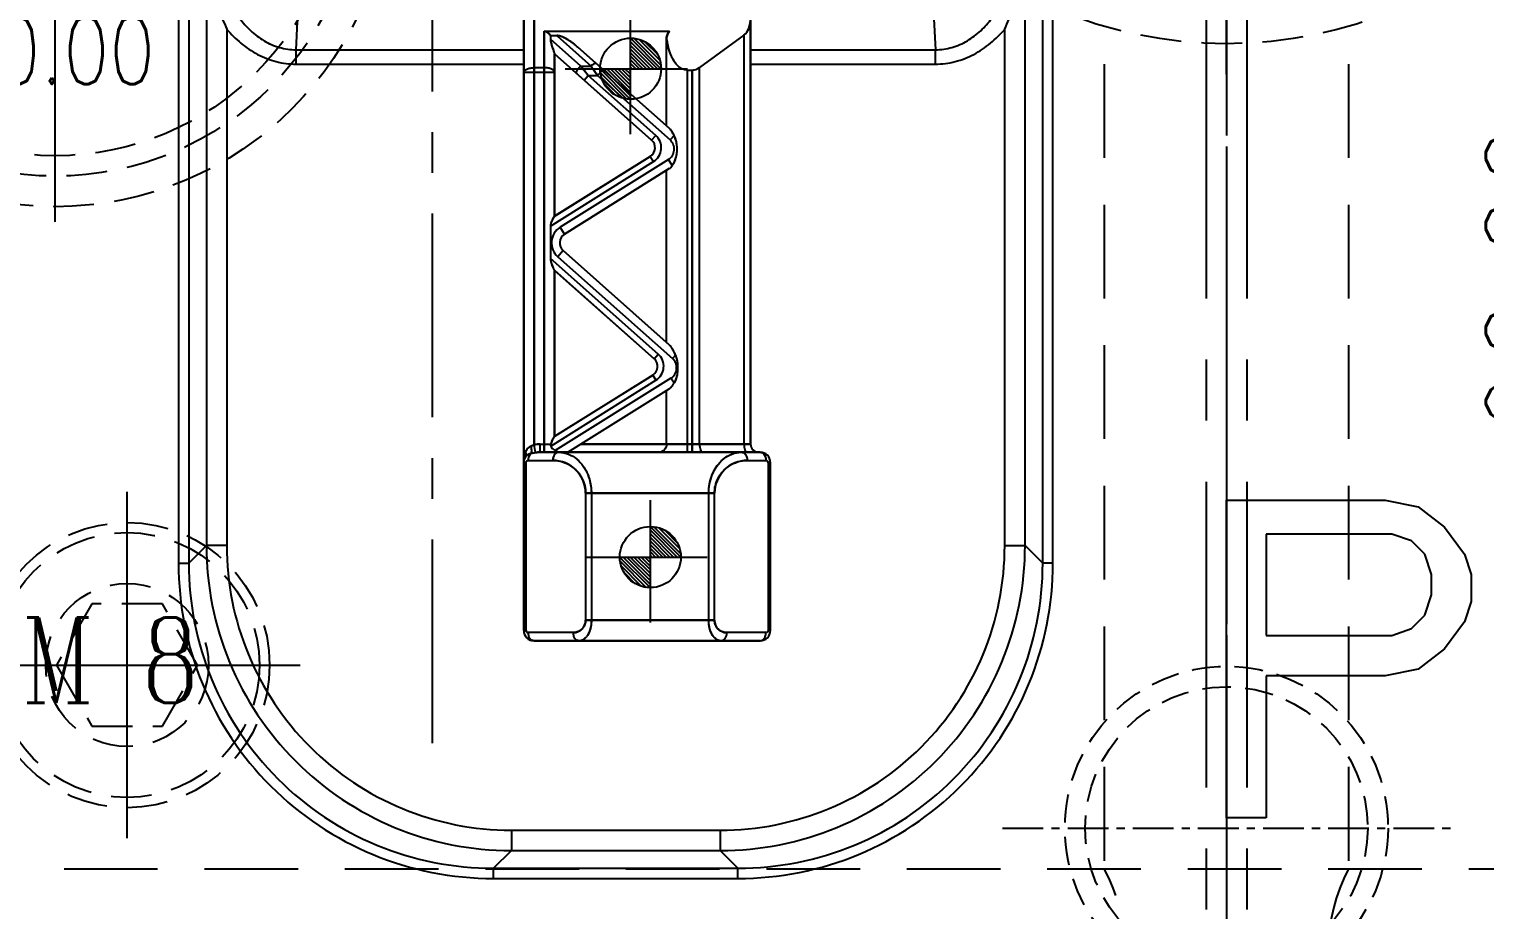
# Model space of a CAD drawing. Header units: millimetres. Extents: x 27275 to 28529, y -21406 to -20519.
# Drawn here: x 27836.5 to 27908, y -20907.3 to -20864.1 of the extents above; entities that cross this region are included whole.
import ezdxf

# ---------------------------------------------------------------- set-up
doc = ezdxf.new("R2010")
doc.units = ezdxf.units.MM
doc.header["$LTSCALE"] = 8
for name, pattern in [('CENTER', [2, 1.25, -0.25, 0.25, -0.25]), ('CENTER2', [1.125, 0.75, -0.125, 0.125, -0.125]), ('HIDDEN', [0.375, 0.25, -0.125])]:
    doc.linetypes.add(name, pattern=pattern)
doc.layers.get('DEFPOINTS').update_dxf_attribs({"color": 6})
for name, color, linetype in [('Cav-cor', 30, 'Continuous'), ('CL', 1, 'Continuous'), ('PIN', 5, 'Continuous'), ('PRODUCT', 1, 'Continuous'), ('SCREW', 52, 'HIDDEN'), ('SP', 3, 'Continuous'), ('WT', 4, 'Continuous')]:
    doc.layers.add(name, color=color, linetype=linetype)
doc.layers.add('dim', color=3, linetype='Continuous', lineweight=15)
doc.styles.add('ROMANC', font='RomanC.ttf', dxfattribs={"width": 0.8, "height": 7})
doc.styles.get("Standard").update_dxf_attribs({"font": 'txt.shx', "width": 0.8, "bigfont": 'chineset.shx'})
doc.dimstyles.new('ISO-25', dxfattribs={"dimtxt": 5, "dimasz": 4, "dimexe": 0.3, "dimexo": 0.3, "dimtad": 0, "dimzin": 1, "dimdsep": 46, "dimtxsty": 'Standard', "dimcen": 0, "dimclrd": 3, "dimclre": 3, "dimclrt": 3, "dimazin": 0, "dimtfac": 1, "dimtofl": 0, "dimtmove": 0, "dimatfit": 0, "dimfxl": 0, "dimarcsym": 0})

# ---------------------------------------------------------------- blocks, each defined once
blk = doc.blocks.new('*D26267')
at = {"layer": 'DEFPOINTS', "color": 0}
for p in [(27815.266, -20887.286), (27975.266, -20887.286), (27975.266, -20984.32)]:
    blk.add_point(p, dxfattribs=at)
at = {"layer": 'dim', "color": 3, "lineweight": -2}
for p, q in [((27815.266, -20887.586), (27815.266, -20984.62)), ((27975.266, -20887.586), (27975.266, -20984.62)), ((27819.266, -20984.32), (27886.307, -20984.32)), ((27971.266, -20984.32), (27904.224, -20984.32))]:
    blk.add_line(p, q, dxfattribs=at)
at = {"layer": 'dim', "color": 3}
for points in [[(27819.266, -20983.653), (27819.266, -20984.987), (27815.266, -20984.32)], [(27971.266, -20984.987), (27971.266, -20983.653), (27975.266, -20984.32)]]:
    blk.add_solid(points, dxfattribs=at)
at = {"layer": 'dim', "color": 3, "insert": (27895.266, -20984.32), "char_height": 5, "attachment_point": 5}
blk.add_mtext('160.00', dxfattribs=at)
blk = doc.blocks.new('*D26672')
at = {"layer": 'DEFPOINTS', "color": 0}
for p in [(27895.266, -20623.786), (27895.266, -20928.786), (28096.266, -20928.786)]:
    blk.add_point(p, dxfattribs=at)
at = {"layer": 'dim', "color": 3, "lineweight": -2}
for p, q in [((27895.566, -20623.786), (28096.566, -20623.786)), ((28096.266, -20627.786), (28096.266, -20766.661)), ((28096.266, -20924.786), (28096.266, -20785.911)), ((27895.566, -20928.786), (28096.566, -20928.786))]:
    blk.add_line(p, q, dxfattribs=at)
at = {"layer": 'dim', "color": 3}
for points in [[(28096.932, -20627.786), (28095.599, -20627.786), (28096.266, -20623.786)], [(28095.599, -20924.786), (28096.932, -20924.786), (28096.266, -20928.786)]]:
    blk.add_solid(points, dxfattribs=at)
at = {"layer": 'dim', "color": 3, "insert": (28096.266, -20776.286), "char_height": 5, "attachment_point": 5, "rotation": 90}
blk.add_mtext('305.00', dxfattribs=at)
blk = doc.blocks.new('cb_8')
at = {"linetype": 'HIDDEN'}
blk.add_circle((0, 0), 7, dxfattribs=at)
at = {"layer": 'SCREW', "linetype": 'CENTER2', "ltscale": 5}
for p, q in [((0, -8.5), (0, 8.5)), ((-8.5, 0), (8.5, 0))]:
    blk.add_line(p, q, dxfattribs=at)
at = {"layer": 'SCREW'}
blk.add_lwpolyline([(-1.732, 3), (-3.464, 0), (-1.732, -3), (1.732, -3), (3.464, 0), (1.732, 3)], close=True, dxfattribs=at)
for radius in [6.5, 4]:
    blk.add_circle((0, 0), radius, dxfattribs=at)
at = {"layer": 'dim', "style": 'ROMANC', "width": 0.8}
blk.add_text('M 8', height=4.1865, dxfattribs=at).set_placement((-5.202, -1.858))
blk = doc.blocks.new('20160825.183103')
at = {"layer": 'SP', "linetype": 'CENTER'}
for p, q in [((0, -23), (0, 23)), ((-23, 0), (23, 0))]:
    blk.add_line(p, q, dxfattribs=at)
at = {"layer": 'SP', "linetype": 'HIDDEN'}
for radius in [21.5, 20, 19]:
    blk.add_circle((0, 0), radius, dxfattribs=at)
at = {"layer": 'SP'}
for s, p in [('S', (-7.275, 2.66)), ('P', (5.184, -8.523))]:
    blk.add_text(s, height=5.481, dxfattribs=at).set_placement(p)
at = {"layer": 'SP', "color": 6, "insert": (-1.7, -11.791), "char_height": 4.375, "attachment_point": 5}
blk.add_mtext('%%c40.00', dxfattribs=at)
blk = doc.blocks.new('20160826.095208')
at = {"layer": 'SP', "linetype": 'CENTER'}
for p, q in [((0, -17.25), (0, 17.25)), ((-17.25, 0), (17.25, 0))]:
    blk.add_line(p, q, dxfattribs=at)
at = {"layer": 'SP', "linetype": 'HIDDEN'}
for radius in [16.5, 15, 14]:
    blk.add_circle((0, 0), radius, dxfattribs=at)
at = {"layer": 'SP'}
for s, p in [('S', (-5.456, 1.995)), ('P', (3.888, -6.392))]:
    blk.add_text(s, height=4.111, dxfattribs=at).set_placement(p)
at = {"layer": 'SP', "color": 6, "insert": (-1.275, -8.844), "char_height": 3.2812, "attachment_point": 5}
blk.add_mtext('Ø30.00', dxfattribs=at)
blk = doc.blocks.new('20160901.112223')
at = {"layer": 'WT', "color": 125, "linetype": 'CENTER', "ltscale": 1.5}
for p, q in [((-1, 10.464), (-1, -82.997)), ((0, 0), (0, -74.997)), ((-2, 0), (-2, -74.997))]:
    blk.add_line(p, q, dxfattribs=at)
at = {"layer": 'WT', "color": 125, "linetype": 'HIDDEN', "ltscale": 2.3}
for p, q in [((-7, 7), (-7, -66.997)), ((5, 7), (5, -66.997))]:
    blk.add_line(p, q, dxfattribs=at)
for centre, start, end in [((-14.5, -70.997), 331.92751, 28.07249), ((12.5, -70.997), 151.92751, 208.07249)]:
    blk.add_arc(centre, 8.5, start, end, dxfattribs=at)
blk = doc.blocks.new('*D27178')
at = {"layer": 'DEFPOINTS', "color": 0}
for p in [(27901.266, -20831.288), (27910.511, -20831.288), (27902.766, -20921.286)]:
    blk.add_point(p, dxfattribs=at)
at = {"layer": 'dim', "color": 3, "lineweight": -2}
for p, q in [((27901.566, -20831.288), (27910.811, -20831.288)), ((27910.511, -20835.288), (27910.511, -20868.662)), ((27910.511, -20917.286), (27910.511, -20883.912)), ((27903.066, -20921.286), (27910.811, -20921.286))]:
    blk.add_line(p, q, dxfattribs=at)
at = {"layer": 'dim', "color": 3}
for points in [[(27911.177, -20835.288), (27909.844, -20835.288), (27910.511, -20831.288)], [(27909.844, -20917.286), (27911.177, -20917.286), (27910.511, -20921.286)]]:
    blk.add_solid(points, dxfattribs=at)
at = {"layer": 'dim', "color": 3, "insert": (27910.511, -20876.287), "char_height": 5, "attachment_point": 5, "rotation": 90}
blk.add_mtext('90.00', dxfattribs=at)

msp = doc.modelspace()

# ---------------------------------------------------------------- hatches: boundary and pattern name
at = {"layer": 'PIN', "linetype": 'Continuous'}
h = msp.add_hatch(dxfattribs=at)
h.set_pattern_fill('ANSI31', color=3, angle=90, style=0)
h.set_pattern_definition([(135, (57184.32352, -41770.2217), (-0.08838834765, -0.08838834765), [])])
h.paths.add_polyline_path([(27865.997, -20866.012), (27864.497, -20866.012, 0.414214), (27865.997, -20867.512)])
h.paths.add_polyline_path([(27865.997, -20864.512), (27865.997, -20866.012), (27867.497, -20866.012, 0.414214)])
h = msp.add_hatch(dxfattribs=at)
h.set_pattern_fill('ANSI31', color=3, angle=90, style=0)
h.set_pattern_definition([(135, (57185.29186, -41794.19526), (-0.08838834765, -0.08838834765), [])])
h.paths.add_polyline_path([(27866.966, -20889.986), (27865.466, -20889.986, 0.414214), (27866.966, -20891.486)])
h.paths.add_polyline_path([(27866.966, -20888.486), (27866.966, -20889.986), (27868.466, -20889.986, 0.414214)])

# ---------------------------------------------------------------- linework, layer by layer
at = {"color": 8, "linetype": 'CENTER', "ltscale": 0.2}
msp.add_line((27884.266, -20903.286), (27906.266, -20903.286), dxfattribs=at)
at = {"color": 8, "linetype": 'HIDDEN', "ltscale": 0.7}
for radius in [7.938, 6.938]:
    msp.add_circle((27895.266, -20903.286), radius, dxfattribs=at)
at = {"layer": 'Cav-cor', "color": 241}
for p, q in [((27861.253, -20884.466), (27861.253, -20825.366)), ((27886.241, -20890.281), (27886.241, -20829.4)), ((27886.74, -20890.281), (27886.74, -20829.4)), ((27871.889, -20884.437), (27871.889, -20834.919)), ((27843.791, -20835.475), (27843.791, -20890.281)), ((27844.29, -20835.475), (27844.29, -20890.281)), ((27860.75, -20893.592), (27860.75, -20837.869)), ((27845.16, -20860.194), (27845.16, -20889.412)), ((27885.372, -20889.412), (27885.372, -20860.194)), ((27849.564, -20865.082), (27849.691, -20862.65)), ((27880.84, -20862.65), (27880.967, -20865.082)), ((27846.158, -20864.07), (27846.158, -20889.412)), ((27861.756, -20864.174), (27867.91, -20864.174)), ((27861.756, -20884.839), (27861.756, -20864.174)), ((27884.373, -20889.412), (27884.373, -20864.07)), ((27862.058, -20864.389), (27862.373, -20864.389)), ((27862.058, -20864.389), (27862.058, -20864.56)), ((27863.548, -20865.882), (27862.058, -20864.56)), ((27862.389, -20864.404), (27864.056, -20865.882)), ((27867.899, -20868.939), (27863.399, -20864.949)), ((27867.765, -20868.82), (27867.765, -20864.529)), ((27871.566, -20864.365), (27869.382, -20865.951)), ((27871.566, -20864.365), (27871.566, -20884.437)), ((27849.564, -20865.082), (27860.75, -20865.082)), ((27849.564, -20865.789), (27849.564, -20865.082)), ((27862.259, -20865.283), (27867.03, -20869.513)), ((27862.259, -20873.257), (27862.259, -20865.283)), ((27871.889, -20865.082), (27880.967, -20865.082)), ((27880.967, -20865.789), (27880.967, -20865.082)), ((27849.564, -20865.789), (27860.75, -20865.789)), ((27862.259, -20866.202), (27860.75, -20866.202)), ((27861.756, -20865.967), (27861.253, -20865.967)), ((27863.548, -20865.882), (27864.056, -20865.882)), ((27863.919, -20866.352), (27863.548, -20865.882)), ((27863.719, -20866.578), (27863.919, -20866.352)), ((27863.919, -20866.352), (27864.374, -20866.352)), ((27867.23, -20869.288), (27863.919, -20866.352)), ((27864.056, -20865.882), (27864.165, -20866.043)), ((27864.165, -20866.043), (27864.374, -20866.352)), ((27864.641, -20866.051), (27864.374, -20866.352)), ((27864.374, -20866.352), (27867.934, -20869.508)), ((27868.771, -20866.077), (27869.022, -20866.077)), ((27868.771, -20866.077), (27868.771, -20884.839)), ((27869.022, -20884.839), (27869.022, -20866.077)), ((27869.382, -20884.437), (27869.382, -20865.951)), ((27871.889, -20865.789), (27880.967, -20865.789)), ((27867.03, -20869.513), (27867.23, -20869.288)), ((27868.13, -20869.287), (27867.934, -20869.508)), ((27862.058, -20873.739), (27867.123, -20870.572)), ((27866.963, -20870.316), (27862.259, -20873.257)), ((27867.854, -20870.471), (27862.536, -20873.795)), ((27866.963, -20870.316), (27867.123, -20870.572)), ((27868.041, -20870.772), (27867.854, -20870.471)), ((27862.75, -20874.137), (27867.899, -20870.917)), ((27867.765, -20879.445), (27867.765, -20871.002)), ((27862.058, -20873.739), (27862.058, -20875.327)), ((27862.75, -20874.137), (27862.536, -20873.795)), ((27862.683, -20874.939), (27862.416, -20875.241)), ((27867.899, -20879.565), (27862.683, -20874.939)), ((27867.351, -20880.02), (27862.058, -20875.327)), ((27862.416, -20875.241), (27868.055, -20880.24)), ((27862.259, -20875.908), (27867.151, -20880.246)), ((27862.259, -20884.065), (27862.259, -20875.908)), ((27867.151, -20880.246), (27867.351, -20880.02)), ((27868.207, -20880.069), (27868.055, -20880.24)), ((27862.077, -20884.534), (27867.244, -20881.305)), ((27867.084, -20881.049), (27862.259, -20884.065)), ((27867.974, -20881.204), (27862.286, -20884.76)), ((27867.084, -20881.049), (27867.244, -20881.305)), ((27868.131, -20881.454), (27867.974, -20881.204)), ((27862.918, -20884.839), (27867.899, -20881.725)), ((27867.765, -20884.437), (27867.765, -20881.81)), ((27861.328, -20884.854), (27861.253, -20884.466)), ((27861.555, -20884.437), (27862.073, -20884.437)), ((27861.555, -20884.839), (27861.555, -20884.437)), ((27861.555, -20884.839), (27872.221, -20884.839)), ((27863.561, -20884.437), (27871.889, -20884.437)), ((27872.292, -20884.839), (27872.362, -20884.839)), ((27860.75, -20885.342), (27860.868, -20885.342)), ((27860.868, -20893.592), (27860.868, -20885.342)), ((27860.968, -20885.242), (27862.176, -20885.242)), ((27871.728, -20885.242), (27872.646, -20885.242)), ((27872.865, -20885.342), (27872.747, -20885.342)), ((27872.747, -20885.342), (27872.747, -20893.592)), ((27872.865, -20893.592), (27872.865, -20885.342)), ((27863.785, -20886.851), (27870.118, -20886.851)), ((27863.785, -20886.851), (27863.785, -20893.089)), ((27864.07, -20886.851), (27864.07, -20893.089)), ((27869.834, -20893.089), (27869.834, -20886.851)), ((27870.118, -20893.089), (27870.118, -20886.851)), ((27895.266, -20887.195), (27903.059, -20887.195)), ((27895.266, -20902.782), (27895.266, -20887.195)), ((27903.059, -20887.195), (27904.683, -20887.526)), ((27904.683, -20887.526), (27905.982, -20888.521)), ((27905.982, -20888.521), (27906.956, -20889.848)), ((27903.384, -20888.853), (27897.214, -20888.853)), ((27897.214, -20888.853), (27897.214, -20893.828)), ((27904.358, -20889.185), (27903.384, -20888.853)), ((27905.008, -20889.848), (27904.358, -20889.185)), ((27844.29, -20890.281), (27845.16, -20889.412)), ((27846.158, -20889.412), (27845.16, -20889.412)), ((27884.373, -20889.412), (27885.372, -20889.412)), ((27885.372, -20889.412), (27886.241, -20890.281)), ((27905.333, -20890.843), (27905.008, -20889.848)), ((27906.956, -20889.848), (27907.281, -20890.843)), ((27843.791, -20890.281), (27844.29, -20890.281)), ((27886.74, -20890.281), (27886.241, -20890.281)), ((27905.333, -20891.838), (27905.333, -20890.843)), ((27907.281, -20890.843), (27907.281, -20892.169)), ((27905.008, -20892.833), (27905.333, -20891.838)), ((27907.281, -20892.169), (27906.956, -20893.164)), ((27904.358, -20893.496), (27905.008, -20892.833)), ((27860.75, -20893.592), (27860.868, -20893.592)), ((27863.785, -20893.089), (27870.118, -20893.089)), ((27872.865, -20893.592), (27872.747, -20893.592)), ((27903.384, -20893.828), (27904.358, -20893.496)), ((27906.956, -20893.164), (27905.982, -20894.491)), ((27863.182, -20893.692), (27860.968, -20893.692)), ((27861.253, -20894.095), (27872.362, -20894.095)), ((27872.646, -20893.692), (27870.722, -20893.692)), ((27897.214, -20893.828), (27903.384, -20893.828)), ((27905.982, -20894.491), (27904.683, -20895.486)), ((27904.683, -20895.486), (27903.059, -20895.818)), ((27903.059, -20895.818), (27897.214, -20895.818)), ((27897.214, -20895.818), (27897.214, -20902.782)), ((27897.214, -20902.782), (27895.266, -20902.782)), ((27860.139, -20903.393), (27870.392, -20903.393)), ((27860.139, -20903.393), (27860.139, -20904.392)), ((27870.392, -20903.393), (27870.392, -20904.392)), ((27859.27, -20905.261), (27860.139, -20904.392)), ((27860.139, -20904.392), (27870.392, -20904.392)), ((27870.392, -20904.392), (27871.261, -20905.261)), ((27859.27, -20905.261), (27871.261, -20905.261)), ((27859.27, -20905.76), (27859.27, -20905.261)), ((27859.27, -20905.76), (27871.261, -20905.76)), ((27871.261, -20905.76), (27871.261, -20905.261))]:
    msp.add_line(p, q, dxfattribs=at)
for centre, radius, start, end in [((27868.268, -20864.529), 0.504, 135.28815, 179.99071), ((27862.99, -20863.726), 0.906, 227.11237, 228.44198), ((27863.047, -20865.15), 0.996, 130.26494, 131.40402), ((27866.697, -20869.89), 0.805, 302.01, 48.43943), ((27866.697, -20869.89), 0.503, 302.01, 48.43943), ((27867.534, -20869.96), 0.604, 302.01, 48.43943), ((27863.016, -20874.563), 0.905, 122.01, 228.43943), ((27863.016, -20874.563), 0.503, 122.01, 228.43943), ((27866.817, -20880.622), 0.805, 302.01, 48.43943), ((27866.817, -20880.622), 0.503, 302.01, 48.43943), ((27867.654, -20880.692), 0.604, 302.01, 48.43943), ((27861.555, -20886.029), 1.592, 89.98875, 100.92743), ((27861.554, -20886.605), 1.766, 89.95869, 97.33101), ((27862.438, -20886.218), 1.382, 68.68735, 70.35079), ((27872.292, -20884.437), 0.402, 180, 270), ((27872.362, -20885.342), 0.503, 0, 90), ((27861.253, -20885.342), 0.503, 145.0484, 167.59073), ((27862.176, -20886.851), 1.609, 359.99535, 90.00313), ((27871.728, -20886.851), 1.61, 89.99845, 180.00307), ((27872.646, -20885.342), 0.101, 0.00283, 89.99717), ((27860.135, -20889.417), 14.975, 179.98348, 270.01652), ((27860.131, -20889.42), 13.973, 179.96887, 270.03113), ((27870.397, -20889.417), 14.975, 269.98349, 0.01651), ((27870.4, -20889.42), 13.973, 269.96887, 0.03113), ((27859.261, -20890.29), 15.47, 179.96876, 270.03124), ((27859.26, -20890.291), 14.969, 179.96145, 270.03855), ((27871.27, -20890.29), 15.47, 269.96877, 0.03123), ((27871.271, -20890.291), 14.969, 269.96146, 0.03854), ((27861.253, -20893.592), 0.503, 180, 270), ((27860.968, -20893.592), 0.101, 180.00152, 269.99848), ((27863.182, -20893.089), 0.604, 270.00014, 0.00012), ((27870.722, -20893.089), 0.604, 179.99989, 269.99988), ((27872.362, -20893.592), 0.503, 270, 0)]:
    msp.add_arc(centre, radius, start, end, dxfattribs=at)
for centre, major_axis, ratio, start_param, end_param in [((27871.386, -20863.477), (0, 0.952), 0.528579, -2.775074, -1.570796), ((27861.756, -20865.251), (0, 1.076), 0.467313, -0.643501, 0), ((27869.022, -20864.174), (0, 1.903), 0.528579, -3.141593, -2.775074)]:
    msp.add_ellipse(centre, major_axis=major_axis, ratio=ratio, start_param=start_param, end_param=end_param, dxfattribs=at)
for points, knots in [([(27845.16, -20860.194), (27845.166, -20860.52), (27845.224, -20861.178), (27845.437, -20862.154), (27845.759, -20863.12), (27846.023, -20863.753), (27846.158, -20864.07)], [0, 0, 0, 0, 0.242981, 0.489906, 0.742611, 1, 1, 1, 1]), ([(27884.373, -20864.07), (27884.509, -20863.753), (27884.772, -20863.12), (27885.094, -20862.154), (27885.308, -20861.178), (27885.365, -20860.52), (27885.372, -20860.194)], [0, 0, 0, 0, 0.257389, 0.510094, 0.757019, 1, 1, 1, 1]), ([(27846.785, -20863.536), (27846.951, -20863.754), (27847.319, -20864.165), (27847.977, -20864.668), (27848.737, -20865.006), (27849.29, -20865.084), (27849.564, -20865.082)], [0, 0, 0, 0, 0.249909, 0.49991, 0.749955, 1, 1, 1, 1]), ([(27880.967, -20865.082), (27881.242, -20865.084), (27881.794, -20865.006), (27882.554, -20864.668), (27883.212, -20864.165), (27883.58, -20863.754), (27883.746, -20863.536)], [0, 0, 0, 0, 0.250045, 0.50009, 0.750091, 1, 1, 1, 1]), ([(27846.158, -20864.07), (27846.371, -20864.32), (27846.837, -20864.786), (27847.656, -20865.342), (27848.579, -20865.705), (27849.237, -20865.789), (27849.564, -20865.789)], [0, 0, 0, 0, 0.250165, 0.500218, 0.750148, 1, 1, 1, 1]), ([(27880.967, -20865.789), (27881.295, -20865.789), (27881.953, -20865.705), (27882.875, -20865.342), (27883.694, -20864.786), (27884.16, -20864.32), (27884.373, -20864.07)], [0, 0, 0, 0, 0.249852, 0.499782, 0.749835, 1, 1, 1, 1]), ([(27862.058, -20864.56), (27862.058, -20864.593), (27862.066, -20864.659), (27862.09, -20864.757), (27862.119, -20864.857), (27862.151, -20864.957), (27862.179, -20865.041), (27862.202, -20865.107), (27862.218, -20865.156), (27862.233, -20865.201), (27862.245, -20865.235), (27862.251, -20865.258), (27862.256, -20865.27), (27862.257, -20865.278), (27862.259, -20865.282)], [0, 0, 0, 0, 0.129728, 0.265177, 0.403844, 0.544652, 0.686229, 0.756356, 0.824893, 0.889717, 0.946262, 0.968513, 0.985243, 1, 1, 1, 1]), ([(27863.399, -20864.949), (27863.327, -20864.886), (27863.178, -20864.763), (27862.94, -20864.599), (27862.727, -20864.484), (27862.547, -20864.415), (27862.452, -20864.394), (27862.404, -20864.391)], [0, 0, 0, 0, 0.249963, 0.499922, 0.749722, 0.874997, 1, 1, 1, 1]), ([(27868.771, -20866.077), (27868.682, -20866.077), (27868.506, -20866.031), (27868.3, -20865.871), (27868.143, -20865.674), (27868.023, -20865.46), (27867.931, -20865.235), (27867.839, -20864.929), (27867.799, -20864.692), (27867.783, -20864.534)], [0, 0, 0, 0, 0.134563, 0.264521, 0.390611, 0.514418, 0.636849, 0.758423, 1, 1, 1, 1]), ([(27860.75, -20866.202), (27860.75, -20866.187), (27860.758, -20866.153), (27860.788, -20866.108), (27860.836, -20866.068), (27860.926, -20866.018), (27861.067, -20865.978), (27861.189, -20865.967), (27861.253, -20865.967)], [0, 0, 0, 0, 0.078301, 0.166406, 0.269824, 0.390246, 0.676405, 1, 1, 1, 1]), ([(27862.259, -20866.202), (27862.259, -20866.187), (27862.251, -20866.153), (27862.221, -20866.108), (27862.173, -20866.068), (27862.083, -20866.018), (27861.942, -20865.978), (27861.82, -20865.967), (27861.756, -20865.967)], [0, 0, 0, 0, 0.078302, 0.166406, 0.269825, 0.390247, 0.676408, 1, 1, 1, 1]), ([(27863.348, -20866.249), (27863.334, -20866.236), (27863.333, -20866.194), (27863.349, -20866.145), (27863.373, -20866.094), (27863.407, -20866.04), (27863.463, -20865.965), (27863.512, -20865.913), (27863.548, -20865.882)], [0, 0, 0, 0, 0.131436, 0.235545, 0.364215, 0.512551, 0.673616, 1, 1, 1, 1]), ([(27864.323, -20865.769), (27864.297, -20865.746), (27864.217, -20865.767), (27864.136, -20865.817), (27864.083, -20865.858), (27864.056, -20865.882)], [0, 0, 0, 0, 0.347076, 0.64166, 1, 1, 1, 1]), ([(27868.13, -20869.287), (27868.095, -20869.22), (27868.041, -20869.123), (27867.962, -20869.008), (27867.921, -20868.959), (27867.899, -20868.939)], [0, 0, 0, 0, 0.543005, 0.789164, 1, 1, 1, 1]), ([(27868.041, -20870.772), (27868.078, -20870.725), (27868.143, -20870.618), (27868.24, -20870.381), (27868.293, -20870.052), (27868.272, -20869.656), (27868.19, -20869.401), (27868.13, -20869.287)], [0, 0, 0, 0, 0.115338, 0.239071, 0.493938, 0.750339, 1, 1, 1, 1]), ([(27867.899, -20870.917), (27867.925, -20870.901), (27867.975, -20870.854), (27868.019, -20870.802), (27868.041, -20870.772)], [0, 0, 0, 0, 0.453108, 1, 1, 1, 1]), ([(27862.249, -20873.263), (27862.245, -20873.265), (27862.238, -20873.273), (27862.221, -20873.295), (27862.199, -20873.333), (27862.17, -20873.387), (27862.14, -20873.448), (27862.111, -20873.514), (27862.076, -20873.609), (27862.058, -20873.686), (27862.058, -20873.739)], [0, 0, 0, 0, 0.024374, 0.060774, 0.159227, 0.279426, 0.412045, 0.552502, 0.698249, 1, 1, 1, 1]), ([(27862.058, -20875.327), (27862.058, -20875.386), (27862.075, -20875.473), (27862.109, -20875.583), (27862.137, -20875.662), (27862.166, -20875.737), (27862.195, -20875.804), (27862.219, -20875.854), (27862.237, -20875.884), (27862.245, -20875.896), (27862.249, -20875.899)], [0, 0, 0, 0, 0.290412, 0.431994, 0.570001, 0.702593, 0.825978, 0.931804, 0.972674, 1, 1, 1, 1]), ([(27868.207, -20880.069), (27868.184, -20880.019), (27868.137, -20879.923), (27868.062, -20879.786), (27867.986, -20879.665), (27867.93, -20879.592), (27867.899, -20879.565)], [0, 0, 0, 0, 0.276071, 0.542148, 0.790202, 1, 1, 1, 1]), ([(27868.131, -20881.454), (27868.195, -20881.357), (27868.291, -20881.135), (27868.323, -20880.836), (27868.322, -20880.594), (27868.308, -20880.413), (27868.273, -20880.236), (27868.232, -20880.123), (27868.207, -20880.069)], [0, 0, 0, 0, 0.243253, 0.495909, 0.622777, 0.749625, 0.875847, 1, 1, 1, 1]), ([(27867.968, -20881.666), (27867.998, -20881.636), (27868.054, -20881.566), (27868.105, -20881.493), (27868.131, -20881.454)], [0, 0, 0, 0, 0.475233, 1, 1, 1, 1]), ([(27867.899, -20881.725), (27867.905, -20881.722), (27867.93, -20881.704), (27867.952, -20881.683), (27867.968, -20881.666)], [0, 0, 0, 0, 0.223477, 1, 1, 1, 1]), ([(27862.249, -20884.071), (27862.242, -20884.075), (27862.229, -20884.093), (27862.209, -20884.123), (27862.186, -20884.165), (27862.152, -20884.229), (27862.111, -20884.32), (27862.084, -20884.396), (27862.073, -20884.437)], [0, 0, 0, 0, 0.059287, 0.15421, 0.272006, 0.403771, 0.69218, 1, 1, 1, 1]), ([(27860.838, -20885.058), (27860.859, -20885.028), (27860.88, -20884.947), (27860.856, -20884.869), (27860.838, -20884.831)], [0, 0, 0, 0, 0.456639, 1, 1, 1, 1]), ([(27860.839, -20884.829), (27860.862, -20884.766), (27860.931, -20884.644), (27861.043, -20884.557), (27861.107, -20884.528)], [0, 0, 0, 0, 0.489126, 1, 1, 1, 1]), ([(27860.84, -20885.055), (27860.855, -20885.033), (27860.93, -20884.949), (27861.039, -20884.904), (27861.121, -20884.885)], [0, 0, 0, 0, 0.235851, 1, 1, 1, 1]), ([(27861.121, -20884.885), (27861.106, -20884.897), (27861.043, -20884.955), (27861.004, -20885.036), (27860.987, -20885.099)], [0, 0, 0, 0, 0.229558, 1, 1, 1, 1]), ([(27861.107, -20884.528), (27861.119, -20884.523), (27861.167, -20884.5), (27861.215, -20884.479), (27861.253, -20884.466)], [0, 0, 0, 0, 0.246083, 1, 1, 1, 1]), ([(27861.121, -20884.885), (27861.13, -20884.866), (27861.139, -20884.817), (27861.14, -20884.697), (27861.123, -20884.598), (27861.107, -20884.528)], [0, 0, 0, 0, 0.170555, 0.404266, 1, 1, 1, 1]), ([(27861.121, -20884.885), (27861.138, -20884.882), (27861.207, -20884.871), (27861.276, -20884.861), (27861.328, -20884.854)], [0, 0, 0, 0, 0.241568, 1, 1, 1, 1]), ([(27862.073, -20884.437), (27862.067, -20884.461), (27862.065, -20884.495), (27862.074, -20884.527), (27862.077, -20884.534)], [0, 0, 0, 0, 0.746741, 1, 1, 1, 1]), ([(27862.077, -20884.534), (27862.087, -20884.558), (27862.138, -20884.65), (27862.219, -20884.72), (27862.286, -20884.76)], [0, 0, 0, 0, 0.25121, 1, 1, 1, 1]), ([(27862.352, -20884.87), (27862.295, -20884.903), (27862.203, -20885.023), (27862.176, -20885.166), (27862.176, -20885.242)], [0, 0, 0, 0, 0.461013, 1, 1, 1, 1]), ([(27862.286, -20884.76), (27862.334, -20884.788), (27862.438, -20884.826), (27862.547, -20884.839), (27862.6, -20884.839)], [0, 0, 0, 0, 0.509803, 1, 1, 1, 1]), ([(27862.46, -20884.839), (27862.451, -20884.839), (27862.413, -20884.842), (27862.376, -20884.856), (27862.352, -20884.87)], [0, 0, 0, 0, 0.244538, 1, 1, 1, 1]), ([(27862.596, -20884.847), (27862.622, -20884.849), (27862.726, -20884.863), (27862.828, -20884.89), (27862.903, -20884.917)], [0, 0, 0, 0, 0.247303, 1, 1, 1, 1]), ([(27862.94, -20884.931), (27863.09, -20884.989), (27863.389, -20885.172), (27863.754, -20885.598), (27864.009, -20886.176), (27864.07, -20886.62), (27864.07, -20886.851)], [0, 0, 0, 0, 0.205253, 0.437581, 0.704708, 1, 1, 1, 1]), ([(27867.765, -20884.437), (27867.765, -20884.545), (27867.685, -20884.738), (27867.501, -20884.839), (27867.421, -20884.839)], [0, 0, 0, 0, 0.575406, 1, 1, 1, 1]), ([(27869.382, -20884.437), (27869.382, -20884.488), (27869.389, -20884.585), (27869.413, -20884.697), (27869.444, -20884.769), (27869.472, -20884.815), (27869.506, -20884.839), (27869.527, -20884.839)], [0, 0, 0, 0, 0.342226, 0.639797, 0.760771, 0.860087, 1, 1, 1, 1]), ([(27869.834, -20886.851), (27869.833, -20886.56), (27869.928, -20886.012), (27870.314, -20885.345), (27870.772, -20884.992), (27871.157, -20884.861), (27871.349, -20884.839), (27871.443, -20884.839)], [0, 0, 0, 0, 0.307489, 0.573463, 0.797554, 0.900293, 1, 1, 1, 1]), ([(27871.443, -20884.839), (27871.481, -20884.839), (27871.562, -20884.864), (27871.62, -20884.923), (27871.644, -20884.957)], [0, 0, 0, 0, 0.471076, 1, 1, 1, 1]), ([(27871.566, -20884.437), (27871.566, -20884.488), (27871.573, -20884.585), (27871.597, -20884.697), (27871.628, -20884.769), (27871.656, -20884.815), (27871.69, -20884.839), (27871.711, -20884.839)], [0, 0, 0, 0, 0.342226, 0.639797, 0.760771, 0.860087, 1, 1, 1, 1]), ([(27871.644, -20884.957), (27871.658, -20884.976), (27871.708, -20885.063), (27871.728, -20885.166), (27871.728, -20885.242)], [0, 0, 0, 0, 0.23556, 1, 1, 1, 1]), ([(27872.47, -20884.87), (27872.527, -20884.903), (27872.619, -20885.023), (27872.646, -20885.166), (27872.646, -20885.242)], [0, 0, 0, 0, 0.461014, 1, 1, 1, 1]), ([(27860.875, -20885.304), (27860.878, -20885.297), (27860.891, -20885.274), (27860.912, -20885.257), (27860.93, -20885.249)], [0, 0, 0, 0, 0.27816, 1, 1, 1, 1]), ([(27864.07, -20893.089), (27864.07, -20893.227), (27864.039, -20893.485), (27863.922, -20893.774), (27863.792, -20893.943), (27863.69, -20894.029), (27863.58, -20894.082), (27863.503, -20894.095), (27863.466, -20894.095)], [0, 0, 0, 0, 0.32434, 0.601843, 0.718202, 0.820922, 0.913284, 1, 1, 1, 1]), ([(27870.437, -20894.095), (27870.4, -20894.095), (27870.323, -20894.082), (27870.214, -20894.029), (27870.112, -20893.943), (27869.981, -20893.774), (27869.865, -20893.485), (27869.834, -20893.227), (27869.834, -20893.089)], [0, 0, 0, 0, 0.086715, 0.179077, 0.281798, 0.398158, 0.675662, 1, 1, 1, 1]), ([(27861.253, -20894.095), (27861.215, -20894.095), (27861.134, -20894.07), (27861.041, -20893.976), (27860.982, -20893.845), (27860.968, -20893.744), (27860.968, -20893.692)], [0, 0, 0, 0, 0.209471, 0.44466, 0.712032, 1, 1, 1, 1]), ([(27863.466, -20894.095), (27863.429, -20894.095), (27863.348, -20894.07), (27863.255, -20893.976), (27863.195, -20893.845), (27863.182, -20893.744), (27863.182, -20893.692)], [0, 0, 0, 0, 0.209467, 0.444656, 0.71203, 1, 1, 1, 1]), ([(27870.437, -20894.095), (27870.475, -20894.095), (27870.556, -20894.07), (27870.649, -20893.976), (27870.708, -20893.845), (27870.722, -20893.744), (27870.722, -20893.692)], [0, 0, 0, 0, 0.209467, 0.444656, 0.71203, 1, 1, 1, 1]), ([(27872.362, -20894.095), (27872.399, -20894.095), (27872.48, -20894.07), (27872.573, -20893.976), (27872.633, -20893.845), (27872.646, -20893.744), (27872.646, -20893.692)], [0, 0, 0, 0, 0.209467, 0.444656, 0.71203, 1, 1, 1, 1]), ([(27872.739, -20893.63), (27872.736, -20893.637), (27872.724, -20893.66), (27872.702, -20893.677), (27872.684, -20893.685)], [0, 0, 0, 0, 0.278121, 1, 1, 1, 1])]:
    msp.add_open_spline(points, degree=3, knots=knots, dxfattribs=at)
for points in [[(27862.404, -20864.391), (27862.394, -20864.39), (27862.384, -20864.389), (27862.373, -20864.389)], [(27860.793, -20884.976), (27860.805, -20884.926), (27860.82, -20884.877), (27860.839, -20884.829)], [(27860.868, -20885.342), (27860.868, -20885.329), (27860.87, -20885.316), (27860.875, -20885.304)], [(27860.93, -20885.249), (27860.942, -20885.244), (27860.955, -20885.242), (27860.968, -20885.242)], [(27860.987, -20885.099), (27860.974, -20885.146), (27860.968, -20885.194), (27860.968, -20885.242)], [(27872.747, -20893.592), (27872.747, -20893.605), (27872.744, -20893.618), (27872.739, -20893.63)], [(27872.684, -20893.685), (27872.672, -20893.69), (27872.659, -20893.692), (27872.646, -20893.692)]]:
    msp.add_open_spline(points, degree=3, dxfattribs=at)
at = {"layer": 'CL', "color": 7, "linetype": 'CENTER', "ltscale": 0.5}
msp.add_line((27895.266, -20576.286), (27895.266, -20976.286), dxfattribs=at)
at = {"layer": 'CL', "color": 6, "linetype": 'CENTER'}
msp.add_line((27856.266, -20899.125), (27856.266, -20785.5), dxfattribs=at)
at = {"layer": 'PIN', "color": 3, "linetype": 'CENTER2'}
for p, q in [((27865.997, -20869.222), (27865.997, -20862.802)), ((27862.787, -20866.012), (27869.207, -20866.012)), ((27866.966, -20893.196), (27866.966, -20886.776)), ((27863.756, -20889.986), (27870.176, -20889.986))]:
    msp.add_line(p, q, dxfattribs=at)
at = {"layer": 'PIN', "color": 3, "linetype": 'Continuous'}
for centre in [(27865.997, -20866.012), (27866.966, -20889.986)]:
    msp.add_circle(centre, 1.5, dxfattribs=at)
at = {"layer": 'PRODUCT'}
for p, q in [((27860.75, -20825.599), (27860.75, -20893.592)), ((27861.253, -20825.366), (27861.253, -20884.466)), ((27871.889, -20834.846), (27871.889, -20884.437)), ((27861.756, -20864.174), (27861.756, -20884.839)), ((27861.756, -20864.174), (27867.91, -20864.174)), ((27862.058, -20864.389), (27862.058, -20864.56)), ((27862.058, -20864.389), (27862.373, -20864.389)), ((27863.548, -20865.882), (27862.058, -20864.56)), ((27862.389, -20864.404), (27864.056, -20865.882)), ((27863.399, -20864.949), (27867.899, -20868.939)), ((27867.765, -20868.82), (27867.765, -20864.529)), ((27871.566, -20864.365), (27869.382, -20865.951)), ((27871.566, -20864.365), (27871.566, -20884.437)), ((27862.259, -20865.281), (27862.259, -20865.282)), ((27862.259, -20865.282), (27862.259, -20873.257)), ((27867.03, -20869.513), (27862.259, -20865.283)), ((27862.259, -20866.202), (27860.75, -20866.202)), ((27861.756, -20865.967), (27861.253, -20865.967)), ((27863.548, -20865.882), (27864.056, -20865.882)), ((27863.719, -20866.578), (27863.919, -20866.352)), ((27867.23, -20869.288), (27863.919, -20866.352)), ((27863.919, -20866.352), (27864.374, -20866.352)), ((27864.641, -20866.051), (27864.374, -20866.352)), ((27864.374, -20866.352), (27867.934, -20869.508)), ((27868.771, -20866.077), (27868.771, -20884.839)), ((27868.771, -20866.077), (27869.022, -20866.077)), ((27869.022, -20866.077), (27869.022, -20884.839)), ((27869.382, -20884.437), (27869.382, -20865.951)), ((27867.03, -20869.513), (27867.23, -20869.288)), ((27868.13, -20869.287), (27867.934, -20869.508)), ((27862.058, -20873.739), (27867.123, -20870.572)), ((27862.249, -20873.263), (27866.963, -20870.316)), ((27867.854, -20870.471), (27862.536, -20873.795)), ((27866.963, -20870.316), (27867.123, -20870.572)), ((27868.041, -20870.772), (27867.854, -20870.471)), ((27867.899, -20870.917), (27862.75, -20874.137)), ((27867.765, -20879.445), (27867.765, -20871.002)), ((27862.058, -20873.739), (27862.058, -20875.327)), ((27862.75, -20874.137), (27862.536, -20873.795)), ((27862.683, -20874.939), (27862.416, -20875.241)), ((27862.683, -20874.939), (27867.899, -20879.565)), ((27867.351, -20880.02), (27862.058, -20875.327)), ((27862.416, -20875.241), (27868.055, -20880.24)), ((27862.249, -20875.899), (27867.151, -20880.246)), ((27862.259, -20875.908), (27862.259, -20884.065)), ((27867.151, -20880.246), (27867.351, -20880.02)), ((27868.207, -20880.069), (27868.055, -20880.24)), ((27862.077, -20884.534), (27867.244, -20881.305)), ((27862.249, -20884.071), (27867.084, -20881.049)), ((27867.974, -20881.204), (27862.286, -20884.76)), ((27867.084, -20881.049), (27867.244, -20881.305)), ((27868.131, -20881.454), (27867.974, -20881.204)), ((27862.918, -20884.839), (27867.899, -20881.725)), ((27867.765, -20884.437), (27867.765, -20881.81)), ((27861.328, -20884.854), (27861.253, -20884.466)), ((27861.555, -20884.839), (27861.555, -20884.437)), ((27861.555, -20884.437), (27862.073, -20884.437)), ((27872.362, -20884.839), (27861.555, -20884.839)), ((27871.889, -20884.437), (27863.561, -20884.437)), ((27860.75, -20885.342), (27860.868, -20885.342)), ((27860.868, -20893.592), (27860.868, -20885.342)), ((27860.968, -20885.242), (27862.176, -20885.242)), ((27871.728, -20885.242), (27872.646, -20885.242)), ((27872.747, -20885.342), (27872.747, -20893.592)), ((27872.865, -20885.342), (27872.747, -20885.342)), ((27872.865, -20893.592), (27872.865, -20885.342)), ((27863.785, -20886.851), (27863.785, -20893.089)), ((27870.118, -20886.851), (27863.785, -20886.851)), ((27864.07, -20886.851), (27864.07, -20893.089)), ((27869.834, -20893.089), (27869.834, -20886.851)), ((27870.118, -20893.089), (27870.118, -20886.851)), ((27860.75, -20893.592), (27860.868, -20893.592)), ((27870.118, -20893.089), (27863.785, -20893.089)), ((27872.865, -20893.592), (27872.747, -20893.592)), ((27863.182, -20893.692), (27860.968, -20893.692)), ((27872.362, -20894.095), (27861.253, -20894.095)), ((27872.646, -20893.692), (27870.722, -20893.692))]:
    msp.add_line(p, q, dxfattribs=at)
for centre, radius, start, end in [((27866.697, -20869.89), 0.805, 302.01, 48.43943), ((27866.697, -20869.89), 0.503, 302.01, 48.43943), ((27867.534, -20869.96), 0.604, 302.01, 48.43943), ((27863.016, -20874.563), 0.905, 122.01, 228.43943), ((27863.016, -20874.563), 0.503, 122.01, 228.43943), ((27866.817, -20880.622), 0.805, 302.01, 48.43943), ((27866.817, -20880.622), 0.503, 302.01, 48.43943), ((27867.654, -20880.692), 0.604, 302.01, 48.43943), ((27872.292, -20884.437), 0.402, 180, 270), ((27872.362, -20885.342), 0.503, 0, 89.98991), ((27861.253, -20885.342), 0.503, 145.0484, 180), ((27861.253, -20893.592), 0.503, 180, 270.00262), ((27872.362, -20893.592), 0.503, 270.01009, 0)]:
    msp.add_arc(centre, radius, start, end, dxfattribs=at)
for points, start_tangent, end_tangent in [([(27871.889, -20863.477), (27871.875, -20863.704), (27871.834, -20863.91), (27871.769, -20864.094), (27871.679, -20864.25), (27871.566, -20864.365)], (0, -1), (-0.809142, -0.587614)), ([(27861.756, -20864.174), (27861.842, -20864.19), (27861.922, -20864.235), (27861.995, -20864.303), (27862.058, -20864.389)], (1, 0), (0.528829, -0.848729)), ([(27867.765, -20864.529), (27867.802, -20864.337), (27867.91, -20864.174)], (-0.000011, 1), (0.70358, 0.710616)), ([(27867.783, -20864.534), (27867.791, -20864.393), (27867.837, -20864.272), (27867.91, -20864.174)], (-0.101091, 0.994877), (0.697801, 0.716292)), ([(27862.058, -20864.56), (27862.069, -20864.665), (27862.097, -20864.781), (27862.133, -20864.901), (27862.17, -20865.014), (27862.204, -20865.112), (27862.231, -20865.195), (27862.251, -20865.257), (27862.252, -20865.261)], (0, -1), (0.230124, -0.973161)), ([(27862.404, -20864.391), (27862.389, -20864.39), (27862.373, -20864.389)], (-0.997238, 0.074274), (-1, 0)), ([(27862.373, -20864.389), (27862.381, -20864.397), (27862.389, -20864.404)], (0.732663, -0.680591), (0.748259, -0.663407)), ([(27862.404, -20864.391), (27862.396, -20864.397), (27862.389, -20864.404)], (-0.763124, -0.646252), (-0.750126, -0.661295)), ([(27863.399, -20864.949), (27863.186, -20864.775), (27862.98, -20864.631), (27862.781, -20864.516), (27862.589, -20864.433), (27862.404, -20864.391)], (-0.748255, 0.663411), (-0.997236, 0.074297)), ([(27867.765, -20864.529), (27867.783, -20864.533)], (-0.005333, -0.999986), (0.99083, -0.135114)), ([(27868.771, -20866.077), (27868.566, -20866.038), (27868.368, -20865.918), (27868.194, -20865.734), (27868.048, -20865.499), (27867.93, -20865.219), (27867.84, -20864.897), (27867.783, -20864.534)], (-1, 0), (-0.101093, 0.994877)), ([(27862.252, -20865.261), (27862.254, -20865.27)], (0.230124, -0.973161), (0.232526, -0.97259)), ([(27862.254, -20865.27), (27862.259, -20865.282), (27862.259, -20865.281)], (0.232526, -0.97259), (-0.011474, 0.999934)), ([(27860.75, -20866.202), (27860.788, -20866.112), (27860.897, -20866.036), (27861.06, -20865.985), (27861.253, -20865.967)], (0, 1), (1, 0)), ([(27862.259, -20866.202), (27862.221, -20866.112), (27862.112, -20866.036), (27861.948, -20865.985), (27861.756, -20865.967)], (0, 1), (-1, 0)), ([(27863.348, -20866.249), (27863.336, -20866.192), (27863.373, -20866.097), (27863.449, -20865.985), (27863.548, -20865.882)], (-0.748255, 0.663411), (0.750126, 0.661295)), ([(27863.919, -20866.352), (27863.83, -20866.239), (27863.736, -20866.12), (27863.641, -20866), (27863.548, -20865.882)], (-0.619688, 0.784848), (-0.619668, 0.784864)), ([(27864.323, -20865.769), (27864.262, -20865.758), (27864.168, -20865.798), (27864.056, -20865.882)], (-0.748255, 0.663411), (-0.750125, -0.661296)), ([(27864.056, -20865.882), (27864.165, -20866.043), (27864.273, -20866.202), (27864.374, -20866.352)], (0.561108, -0.827742), (0.560428, -0.828203)), ([(27869.022, -20866.077), (27869.143, -20866.064), (27869.265, -20866.021), (27869.382, -20865.951)], (1, 0), (0.809142, 0.587614)), ([(27868.13, -20869.287), (27868.067, -20869.172), (27868.007, -20869.074), (27867.95, -20868.995), (27867.899, -20868.939)], (-0.464886, 0.88537), (-0.748255, 0.663411)), ([(27868.041, -20870.772), (27868.131, -20870.631), (27868.209, -20870.445), (27868.262, -20870.22), (27868.281, -20869.971), (27868.265, -20869.723), (27868.213, -20869.489), (27868.13, -20869.287)], (0.612526, 0.79045), (-0.464886, 0.88537)), ([(27867.899, -20870.917), (27867.966, -20870.86), (27868.041, -20870.772)], (0.847956, 0.530067), (0.612526, 0.79045)), ([(27862.186, -20873.357), (27862.143, -20873.442), (27862.102, -20873.539), (27862.071, -20873.639), (27862.058, -20873.739)], (-0.485842, -0.874047), (0, -1)), ([(27862.249, -20873.263), (27862.223, -20873.294), (27862.186, -20873.357)], (-0.847956, -0.530067), (-0.485842, -0.874047)), ([(27862.058, -20875.327), (27862.075, -20875.462), (27862.113, -20875.593), (27862.154, -20875.706), (27862.193, -20875.798), (27862.225, -20875.864), (27862.249, -20875.899)], (0, -1), (0.748255, -0.663411)), ([(27868.207, -20880.069), (27868.15, -20879.95), (27868.086, -20879.831), (27868.02, -20879.72), (27867.956, -20879.628), (27867.899, -20879.565)], (-0.415848, 0.909434), (-0.748255, 0.663411)), ([(27868.131, -20881.454), (27868.22, -20881.286), (27868.287, -20881.073), (27868.318, -20880.825), (27868.319, -20880.563), (27868.285, -20880.304), (27868.207, -20880.069)], (0.548332, 0.836261), (-0.415848, 0.909434)), ([(27867.899, -20881.725), (27867.968, -20881.666), (27868.047, -20881.574), (27868.131, -20881.454)], (0.847956, 0.530067), (0.548332, 0.836261)), ([(27862.189, -20884.16), (27862.147, -20884.242), (27862.106, -20884.337), (27862.073, -20884.437)], (-0.488862, -0.872361), (-0.24802, -0.968755)), ([(27862.249, -20884.071), (27862.224, -20884.1), (27862.189, -20884.16)], (-0.847956, -0.530067), (-0.488862, -0.872361)), ([(27860.762, -20885.148), (27860.793, -20884.976), (27860.839, -20884.829)], (0.121142, 0.992635), (0.356444, 0.934317)), ([(27860.838, -20885.058), (27860.866, -20884.992), (27860.866, -20884.915), (27860.838, -20884.831)], (0.575625, 0.817714), (-0.430329, 0.902672)), ([(27860.839, -20884.829), (27860.872, -20884.755), (27860.914, -20884.688), (27860.965, -20884.627), (27861.029, -20884.574), (27861.107, -20884.528)], (0.348451, 0.937327), (0.907715, 0.419588)), ([(27860.84, -20885.055), (27860.873, -20885.014), (27860.918, -20884.975), (27860.973, -20884.939), (27861.04, -20884.909), (27861.121, -20884.885)], (0.561459, 0.827505), (0.97543, 0.22031)), ([(27861.121, -20884.885), (27861.04, -20884.975), (27860.987, -20885.099), (27860.968, -20885.242)], (-0.804961, -0.593327), (0, -1)), ([(27861.107, -20884.528), (27861.154, -20884.506), (27861.203, -20884.485), (27861.253, -20884.466)], (0.907844, 0.419308), (0.943764, 0.33062)), ([(27861.121, -20884.885), (27861.138, -20884.799), (27861.133, -20884.674), (27861.107, -20884.528)], (0.398879, 0.917003), (-0.228787, 0.973477)), ([(27861.121, -20884.885), (27861.191, -20884.874), (27861.26, -20884.863), (27861.328, -20884.854)], (0.988146, 0.153519), (0.991671, 0.128795)), ([(27861.253, -20884.466), (27861.401, -20884.444), (27861.555, -20884.437)], (0.981668, 0.190598), (1, 0.000418)), ([(27861.328, -20884.854), (27861.44, -20884.843), (27861.555, -20884.839)], (0.991694, 0.128623), (1, 0.000175)), ([(27862.073, -20884.437), (27862.067, -20884.488), (27862.077, -20884.534)], (-0.24802, -0.968755), (0.370997, -0.928634)), ([(27862.077, -20884.534), (27862.124, -20884.616), (27862.194, -20884.693), (27862.286, -20884.76)], (0.370997, -0.928634), (0.860475, -0.509492)), ([(27862.46, -20884.839), (27862.352, -20884.87), (27862.259, -20884.957), (27862.198, -20885.088), (27862.176, -20885.242)], (-1, 0), (0, -1)), ([(27862.286, -20884.76), (27862.383, -20884.804), (27862.49, -20884.83)], (0.860475, -0.509492), (0.986857, -0.161597)), ([(27862.46, -20884.839), (27862.94, -20884.931), (27863.348, -20885.173), (27863.667, -20885.519), (27863.894, -20885.936), (27864.027, -20886.391), (27864.07, -20886.851)], (1, 0.000026), (-0.00076, -1)), ([(27862.49, -20884.83), (27862.6, -20884.839)], (0.986857, -0.161597), (1, 0)), ([(27867.765, -20884.437), (27867.739, -20884.579), (27867.677, -20884.692), (27867.597, -20884.773), (27867.509, -20884.823), (27867.421, -20884.839)], (0, -1), (-1, 0)), ([(27869.382, -20884.437), (27869.393, -20884.591), (27869.425, -20884.722), (27869.471, -20884.809), (27869.527, -20884.839)], (0, -1), (1, 0)), ([(27869.834, -20886.851), (27869.877, -20886.391), (27870.01, -20885.936), (27870.237, -20885.519), (27870.555, -20885.173), (27870.963, -20884.931), (27871.443, -20884.839)], (-0.00076, 1), (1, -0.000024)), ([(27871.443, -20884.839), (27871.552, -20884.87), (27871.644, -20884.957), (27871.706, -20885.088), (27871.728, -20885.242)], (1, 0), (0, -1)), ([(27871.566, -20884.437), (27871.577, -20884.591), (27871.609, -20884.722), (27871.655, -20884.809), (27871.711, -20884.839)], (0, -1), (1, 0)), ([(27872.362, -20884.839), (27872.47, -20884.87), (27872.563, -20884.957), (27872.624, -20885.088), (27872.646, -20885.242)], (1, 0), (-0.000032, -1)), ([(27860.75, -20885.342), (27860.762, -20885.148)], (0.000138, 1), (0.121142, 0.992635)), ([(27860.868, -20885.342), (27860.875, -20885.304), (27860.897, -20885.271), (27860.93, -20885.249), (27860.968, -20885.242)], (-0.000044, 1), (1, 0.000094)), ([(27862.176, -20885.242), (27862.654, -20885.314), (27863.063, -20885.508), (27863.382, -20885.785), (27863.609, -20886.119), (27863.743, -20886.483), (27863.785, -20886.851)], (1, 0.000017), (-0.000466, -1)), ([(27870.118, -20886.851), (27870.161, -20886.483), (27870.295, -20886.119), (27870.522, -20885.785), (27870.841, -20885.508), (27871.249, -20885.314), (27871.728, -20885.242)], (-0.000465, 1), (1, -0.000014)), ([(27872.646, -20885.242), (27872.684, -20885.249), (27872.717, -20885.271), (27872.739, -20885.304), (27872.747, -20885.342)], (1, -0.00009), (-0.000423, -1)), ([(27860.968, -20893.692), (27860.93, -20893.685), (27860.897, -20893.663), (27860.875, -20893.63), (27860.868, -20893.592)], (-1, 0.000094), (0.000044, 1)), ([(27863.785, -20893.089), (27863.778, -20893.183), (27863.754, -20893.282), (27863.71, -20893.381), (27863.647, -20893.473), (27863.568, -20893.553), (27863.475, -20893.616), (27863.376, -20893.66), (27863.276, -20893.685), (27863.182, -20893.692)], (0.000001, -1), (-1, 0.000001)), ([(27864.07, -20893.089), (27864.063, -20893.246), (27864.038, -20893.411), (27863.995, -20893.575), (27863.932, -20893.729), (27863.852, -20893.862), (27863.76, -20893.968), (27863.661, -20894.041), (27863.561, -20894.082), (27863.466, -20894.095)], (0.000031, -1), (-1, 0.000001)), ([(27870.437, -20894.095), (27870.343, -20894.082), (27870.243, -20894.041), (27870.143, -20893.967), (27870.051, -20893.862), (27869.971, -20893.728), (27869.909, -20893.574), (27869.865, -20893.409), (27869.841, -20893.245), (27869.834, -20893.089)], (-1, 0.000003), (-0.000029, 1)), ([(27870.722, -20893.692), (27870.627, -20893.685), (27870.527, -20893.66), (27870.428, -20893.616), (27870.336, -20893.552), (27870.256, -20893.472), (27870.193, -20893.38), (27870.15, -20893.281), (27870.126, -20893.182), (27870.118, -20893.089)], (-1, 0.000001), (-0.000017, 1)), ([(27872.747, -20893.592), (27872.739, -20893.63), (27872.717, -20893.663), (27872.684, -20893.685), (27872.646, -20893.692)], (0.000422, -1), (-1, -0.00009)), ([(27861.253, -20894.095), (27861.144, -20894.064), (27861.052, -20893.977), (27860.99, -20893.846), (27860.968, -20893.692)], (-1, 0), (0.000026, 1)), ([(27863.466, -20894.095), (27863.358, -20894.064), (27863.265, -20893.977), (27863.204, -20893.846), (27863.182, -20893.692)], (-1, 0), (0, 1)), ([(27870.437, -20894.095), (27870.546, -20894.064), (27870.638, -20893.977), (27870.7, -20893.846), (27870.722, -20893.692)], (1, 0), (0, 1)), ([(27872.362, -20894.095), (27872.47, -20894.064), (27872.563, -20893.977), (27872.624, -20893.846), (27872.646, -20893.692)], (1, 0), (0, 1))]:
    msp.add_spline(points, degree=3, dxfattribs=dict(at, start_tangent=start_tangent, end_tangent=end_tangent))
at = {"layer": 'WT', "color": 125, "linetype": 'HIDDEN', "ltscale": 2.3}
msp.add_line((27831.266, -20905.286), (27959.266, -20905.286), dxfattribs=at)

# ---------------------------------------------------------------- block references
at = {"layer": 'SCREW'}
msp.add_blockref('cb_8', (27841.266, -20895.286), dxfattribs=at)
at = {"layer": 'SP'}
for name, p in [('20160825.183103', (27895.266, -20843.286)), ('20160826.095208', (27837.724, -20856.286))]:
    msp.add_blockref(name, p, dxfattribs=at)
at = {"layer": 'WT'}
msp.add_blockref('20160901.112223', (27896.266, -20838.288), dxfattribs=at)

# ---------------------------------------------------------------- dimensions: what is measured, and where the dimension line sits
at = {"layer": 'dim'}
for base, p1, p2, picture, middle in [((28096.266, -20928.786), (27895.266, -20623.786), (27895.266, -20928.786), '*D26672', (28096.266, -20776.286)), ((27910.511, -20831.288), (27902.766, -20921.286), (27901.266, -20831.288), '*D27178', (27910.511, -20876.287))]:
    dim = msp.add_linear_dim(base=base, p1=p1, p2=p2, angle=90, dimstyle='ISO-25', dxfattribs=at)
    dim.commit()
    dim.dimension.update_dxf_attribs({"geometry": picture, "text_midpoint": middle})
dim = msp.add_linear_dim(base=(27975.266, -20984.32), p1=(27815.266, -20887.286), p2=(27975.266, -20887.286), dimstyle='ISO-25', dxfattribs=at)
dim.commit()
dim.dimension.update_dxf_attribs({"geometry": '*D26267', "text_midpoint": (27895.266, -20984.32)})

doc.saveas('drawing.dxf')
